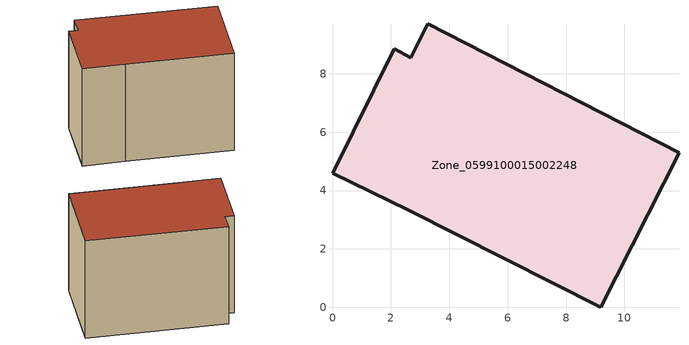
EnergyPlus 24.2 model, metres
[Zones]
Zone_0599100015002248
 floor ground (C_G): 2.61,3.33 0,4.59 2.12,8.85 2.68,8.55 3.26,9.72 11.87,5.3 9.18,0 z1.04
 wall outside (C_F): 0,4.59 2.61,3.33 9.18,0 11.87,5.3 3.26,9.72 2.68,8.55 2.12,8.85 0,4.59 z1.04:8.66
 roof outside (C_R): 2.61,3.33 9.18,0 11.87,5.3 3.26,9.72 2.68,8.55 2.12,8.85 0,4.59 z8.66
[BUILDING]
Pand.0599100015002248: North Axis=0; Terrain=City; Loads Convergence Tolerance Value=0.04; Temperature Convergence Tolerance Value=0.4; Solar Distribution=FullExterior; Maximum Number of Warmup Days=25; Minimum Number of Warmup Days=1
[Site:Location]
Rotterdam.The.Hague.AP_ZH_NLD Design_Conditions: Latitude=51.96; Longitude=4.45; Time Zone=1; Elevation=-4.5
[SITE:GROUNDTEMPERATURE:BUILDINGSURFACE]
18, 18, 18, 18, 18, 18, 18, 18, 18, 18, 18, 18
[MATERIAL] Thermal Absorptance=0.9; Solar Absorptance=0.7; Visible Absorptance=0.7
Name | Roughness | Thickness | Conductivity | Density | Specific Heat
G.TI.1946-1964 | MediumSmooth | 0.15 | 1 | 540 | 1210
F.TI.1946-1964 | Rough | 0.3 | 0.857143 | 1920 | 840
R.TI.1946-1964 | MediumRough | 0.2 | 0.277778 | 1500 | 1000
[CONSTRUCTION]
C_G: G.TI.1946-1964
C_F: F.TI.1946-1964
C_R: R.TI.1946-1964
[ZONE]
Zone_0599100015002248: Type=1; Multiplier=1; Ceiling Height=Autocalculate; Volume=Autocalculate; Floor Area=autocalculate; Part of Total Floor Area=Yes
[ZONEINFILTRATION:DESIGNFLOWRATE]
Infil_Zone_0599100015002248: Zone or ZoneList or Space or SpaceList=Zone_0599100015002248; Schedule=AlwaysOn; Design Flow Rate Calculation Method=Flow/Area; Flow Rate per Floor Area=0.003; Constant Term Coefficient=1; Temperature Term Coefficient=0; Velocity Term Coefficient=0; Velocity Squared Term Coefficient=0
[HVACTEMPLATE:ZONE:IDEALLOADSAIRSYSTEM]
Zone_0599100015002248: Maximum Heating Supply Air Temperature=50; Minimum Cooling Supply Air Temperature=13; Maximum Heating Supply Air Humidity Ratio=0.0156; Minimum Cooling Supply Air Humidity Ratio=0.0077; Heating Limit=NoLimit; Cooling Limit=NoLimit; Dehumidification Control Type=ConstantSensibleHeatRatio; Cooling Sensible Heat Ratio=0.7; Dehumidification Setpoint=60; Humidification Control Type=None; Humidification Setpoint=30; Outdoor Air Method=None; Outdoor Air Flow Rate per Person=0.00944; Outdoor Air Flow Rate per Zone Floor Area=0; Outdoor Air Flow Rate per Zone=0; Demand Controlled Ventilation Type=None; Outdoor Air Economizer Type=NoEconomizer; Heat Recovery Type=None; Sensible Heat Recovery Effectiveness=0.7; Latent Heat Recovery Effectiveness=0.65
[ZONECONTROL:THERMOSTAT]
ThermostatControl_Zone_0599100015002248: Zone or ZoneList=Zone_0599100015002248; Control Type Schedule=DualSetpointControlType; Control 1=Thermostat_Zone_0599100015002248; Temperature Difference Between Cutout And Setpoint=0
[THERMOSTATSETPOINT:DUALSETPOINT]
Thermostat_Zone_0599100015002248: Heating Setpoint Temperature Schedule=HeatingSetpoint_Zone_0599100015002248; Cooling Setpoint Temperature Schedule=CoolingSetpoint_Zone_0599100015002248
[SCHEDULE:COMPACT]
HeatingSetpoint_Zone_0599100015002248: Through: 12/31, For: AllDays, Until: 24:00, 21
CoolingSetpoint_Zone_0599100015002248: Through: 12/31, For: AllDays, Until: 24:00, 24
DualSetpointControlType: Through: 12/31, For: AllDays, Until: 24:00, 4
AlwaysOn: Through: 12/31, For: AllDays, Until: 24:00, 1
